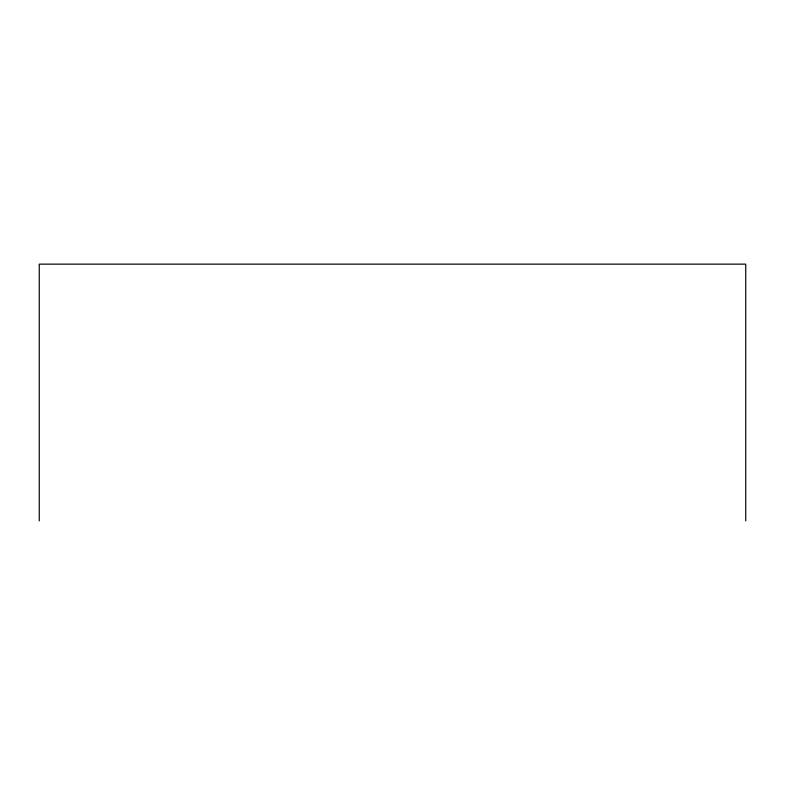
<?xml version="1.0" encoding="UTF-8"?>
<svg xmlns="http://www.w3.org/2000/svg" width="785" height="785" viewBox="0 0 785 785"><rect width="100%" height="100%" fill="white"/><g stroke="black" fill="none" stroke-linecap="round" stroke-linejoin="round"><path stroke-width="1.18" d="M745.75 520.857L745.75 264.143L39.25 264.143L39.25 520.857"/></g></svg>
